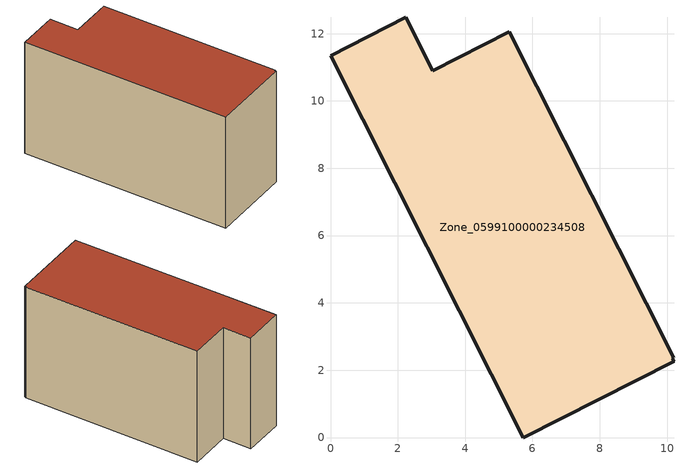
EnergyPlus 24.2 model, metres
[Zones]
Zone_0599100000234508
 floor ground (C_G): 5.73,0 0,11.34 2.24,12.48 3.04,10.9 5.31,12.06 10.19,2.37 10.15,2.35 10.2,2.26 z0
 wall outside (C_F): 3.04,10.9 2.24,12.48 0,11.34 5.73,0 10.2,2.26 10.15,2.35 10.19,2.37 5.31,12.06 3.04,10.9 z0:7.26
 roof outside (C_R): 10.19,2.37 5.31,12.06 3.04,10.9 2.24,12.48 0,11.34 5.73,0 10.2,2.26 10.15,2.35 z7.26
[BUILDING]
Pand.0599100000234508: North Axis=0; Terrain=City; Loads Convergence Tolerance Value=0.04; Temperature Convergence Tolerance Value=0.4; Solar Distribution=FullExterior; Maximum Number of Warmup Days=25; Minimum Number of Warmup Days=1
[Site:Location]
Rotterdam.The.Hague.AP_ZH_NLD Design_Conditions: Latitude=51.96; Longitude=4.45; Time Zone=1; Elevation=-4.5
[SITE:GROUNDTEMPERATURE:BUILDINGSURFACE]
18, 18, 18, 18, 18, 18, 18, 18, 18, 18, 18, 18
[MATERIAL] Thermal Absorptance=0.9; Solar Absorptance=0.7; Visible Absorptance=0.7
Name | Roughness | Thickness | Conductivity | Density | Specific Heat
G.TC.1992-2005 | MediumSmooth | 0.15 | 0.06 | 540 | 1210
F.TC.1992-2005 | Rough | 0.3 | 0.12 | 1920 | 840
R.TC.1992-2005 | MediumRough | 0.2 | 0.08 | 1500 | 1000
[CONSTRUCTION]
C_G: G.TC.1992-2005
C_F: F.TC.1992-2005
C_R: R.TC.1992-2005
[ZONE]
Zone_0599100000234508: Type=1; Multiplier=1; Ceiling Height=Autocalculate; Volume=Autocalculate; Floor Area=autocalculate; Part of Total Floor Area=Yes
[ZONEINFILTRATION:DESIGNFLOWRATE]
Infil_Zone_0599100000234508: Zone or ZoneList or Space or SpaceList=Zone_0599100000234508; Schedule=AlwaysOn; Design Flow Rate Calculation Method=Flow/Area; Flow Rate per Floor Area=0.0015; Constant Term Coefficient=1; Temperature Term Coefficient=0; Velocity Term Coefficient=0; Velocity Squared Term Coefficient=0
[HVACTEMPLATE:ZONE:IDEALLOADSAIRSYSTEM]
Zone_0599100000234508: Maximum Heating Supply Air Temperature=50; Minimum Cooling Supply Air Temperature=13; Maximum Heating Supply Air Humidity Ratio=0.0156; Minimum Cooling Supply Air Humidity Ratio=0.0077; Heating Limit=NoLimit; Cooling Limit=NoLimit; Dehumidification Control Type=ConstantSensibleHeatRatio; Cooling Sensible Heat Ratio=0.7; Dehumidification Setpoint=60; Humidification Control Type=None; Humidification Setpoint=30; Outdoor Air Method=None; Outdoor Air Flow Rate per Person=0.00944; Outdoor Air Flow Rate per Zone Floor Area=0; Outdoor Air Flow Rate per Zone=0; Demand Controlled Ventilation Type=None; Outdoor Air Economizer Type=NoEconomizer; Heat Recovery Type=None; Sensible Heat Recovery Effectiveness=0.7; Latent Heat Recovery Effectiveness=0.65
[ZONECONTROL:THERMOSTAT]
ThermostatControl_Zone_0599100000234508: Zone or ZoneList=Zone_0599100000234508; Control Type Schedule=DualSetpointControlType; Control 1=Thermostat_Zone_0599100000234508; Temperature Difference Between Cutout And Setpoint=0
[THERMOSTATSETPOINT:DUALSETPOINT]
Thermostat_Zone_0599100000234508: Heating Setpoint Temperature Schedule=HeatingSetpoint_Zone_0599100000234508; Cooling Setpoint Temperature Schedule=CoolingSetpoint_Zone_0599100000234508
[SCHEDULE:COMPACT]
HeatingSetpoint_Zone_0599100000234508: Through: 12/31, For: AllDays, Until: 24:00, 21
CoolingSetpoint_Zone_0599100000234508: Through: 12/31, For: AllDays, Until: 24:00, 24
DualSetpointControlType: Through: 12/31, For: AllDays, Until: 24:00, 4
AlwaysOn: Through: 12/31, For: AllDays, Until: 24:00, 1
